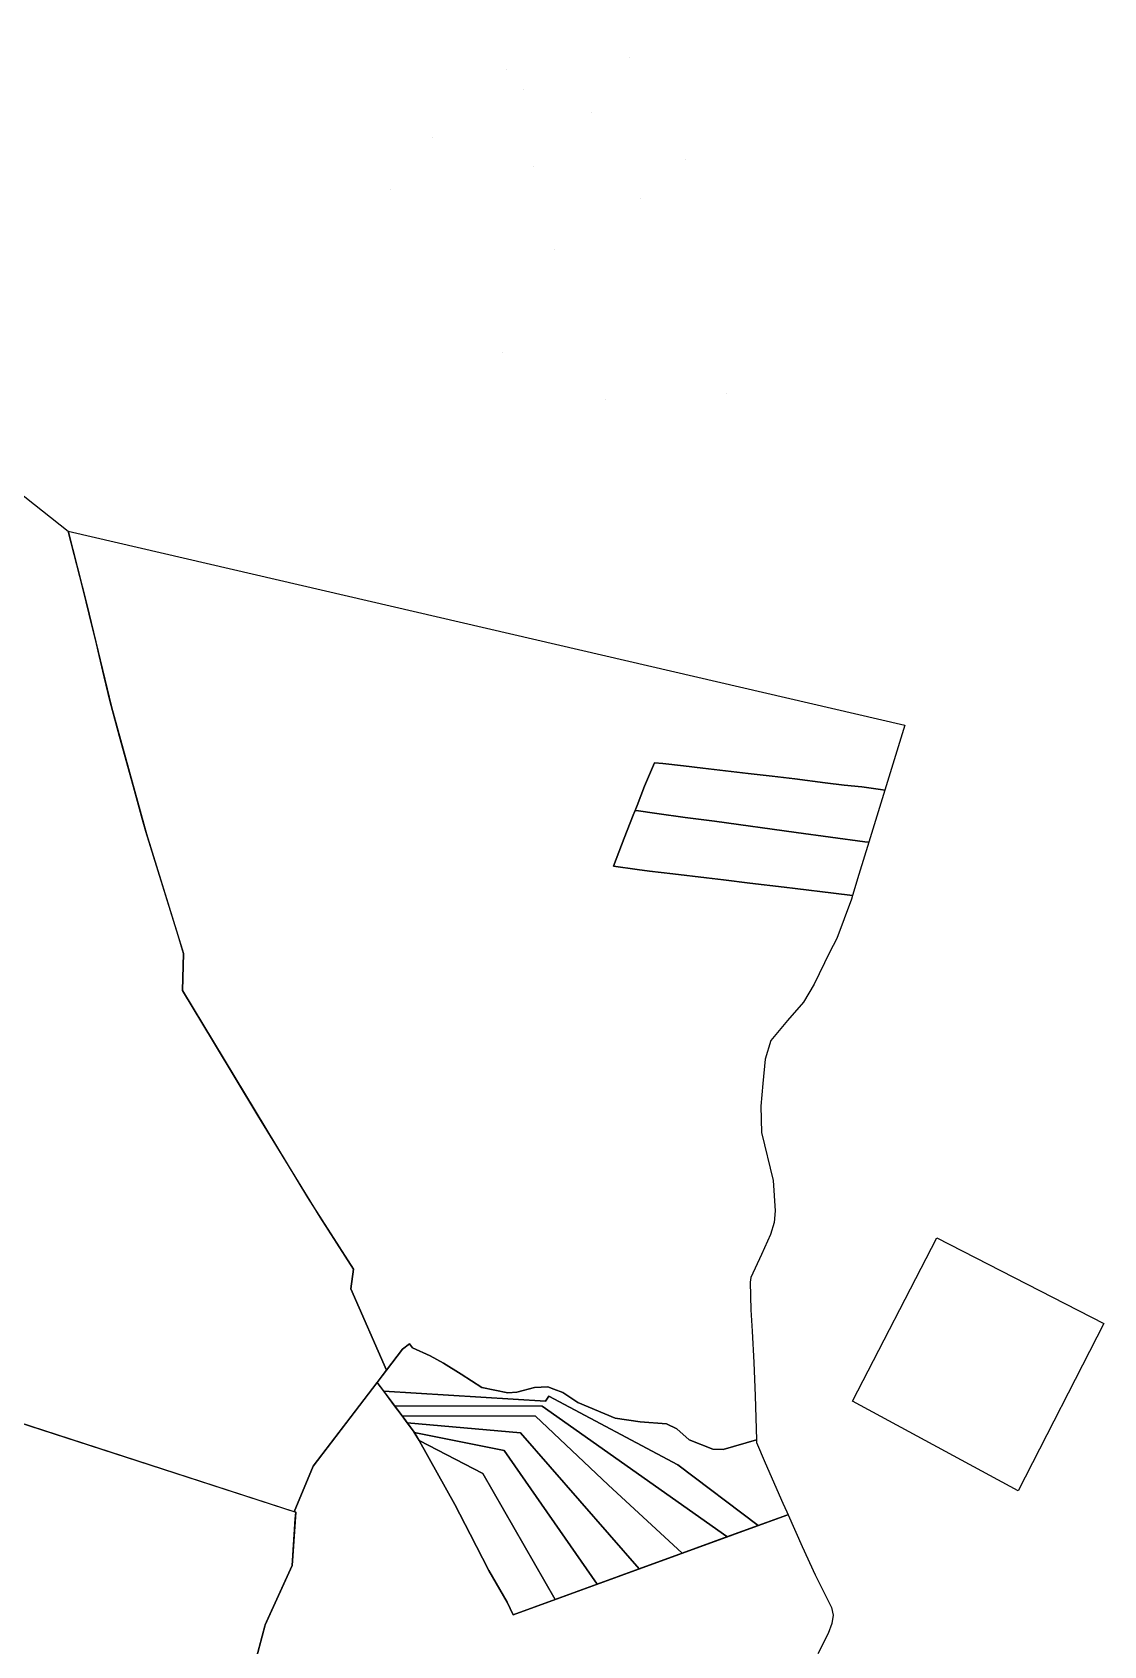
# Model space of a CAD drawing. Header units: millimetres. Extents: x 522658 to 553925, y 7796479 to 7820139.
# Drawn here: x 543513 to 545310, y 7805897 to 7808602 of the extents above; entities that cross this region are included whole.
import ezdxf

# ---------------------------------------------------------------- set-up
doc = ezdxf.new("R2010")
doc.units = ezdxf.units.MM
doc.layers.add('ZONA RESIDENCIAL 2 (ZR_2)', color=2, linetype='Continuous')

msp = doc.modelspace()

# ---------------------------------------------------------------- linework, layer by layer
at = {"layer": 'ZONA RESIDENCIAL 2 (ZR_2)', "const_width": 0.0006}
for points in [[(544639.1, 7808607.8), (544639, 7808607.3), (544636.8, 7808597.8), (544636.7, 7808597.4), (544452.5, 7808541), (544452.5, 7808541.1), (544409.6, 7808680.7), (544480.5, 7808702.4), (544483.5, 7808703.4), (544639.1, 7808607.8)], [(544452.5, 7808541), (544320.3, 7808500.5), (544277.4, 7808640), (544409.6, 7808680.7), (544452.5, 7808541.1), (544452.5, 7808541)], [(544284.8, 7808581.8), (543989.7, 7808524.1), (543988.7, 7808524), (543988.7, 7808524.1), (543971.2, 7808606.5), (543972.2, 7808606.5), (544270.1, 7808629.7), (544284.8, 7808582), (544284.8, 7808581.8)], [(544299.6, 7808533.9), (544011.7, 7808445.8), (544003.5, 7808454.5), (543988.7, 7808524), (543989.7, 7808524.1), (544284.8, 7808581.8), (544299.5, 7808534.2), (544299.6, 7808533.9)], [(544320.3, 7808500.5), (544636.7, 7808597.4), (544625.5, 7808548.1), (544621.2, 7808519.7), (544340.8, 7808433.6), (544320.3, 7808500.5)], [(544320.3, 7808466.5), (544066.5, 7808388.6), (544065.7, 7808388.4), (544065.5, 7808388.6), (544011.7, 7808445.8), (544299.6, 7808533.9), (544320.2, 7808466.8), (544320.3, 7808466.5)], [(544340.8, 7808433.6), (544621.2, 7808519.7), (544616, 7808484.9), (544395.4, 7808334.6), (544395, 7808333.7), (544394.4, 7808334.6), (544360.5, 7808384.5), (544357.8, 7808388.7), (544355.3, 7808393), (544353, 7808397.5), (544351, 7808402.1), (544349.2, 7808406.7), (544347.7, 7808411.3), (544340.8, 7808433.6)], [(544395, 7808333.7), (544395.4, 7808334.6), (544616, 7808484.9), (544604.8, 7808411), (544610.1, 7808375.2), (544444.5, 7808262.2), (544443.5, 7808262.1), (544443.5, 7808262.2), (544395, 7808333.7)], [(544338.1, 7808408.3), (544143.9, 7808306.5), (544143.1, 7808306.3), (544142.9, 7808306.5), (544065.7, 7808388.4), (544066.5, 7808388.6), (544320.3, 7808466.5), (544338.1, 7808408.3)], [(544380.2, 7808337.7), (544196.2, 7808213), (544195.3, 7808212.7), (544195.2, 7808213), (544181.5, 7808265.4), (544143.1, 7808306.3), (544143.9, 7808306.5), (544338.1, 7808408.3), (544339.9, 7808403.1), (544341.9, 7808398), (544344.1, 7808393), (544346.6, 7808388.1), (544349.4, 7808383.3), (544352.2, 7808378.9), (544379.8, 7808338.2), (544380.2, 7808337.7)], [(544443.5, 7808262.1), (544444.5, 7808262.2), (544610.1, 7808375.2), (544621.3, 7808300.8), (544637.5, 7808256.4), (544637.7, 7808255.9), (544507.3, 7808168.1), (544443.5, 7808262.1)], [(544195.3, 7808212.7), (544196.2, 7808213), (544380.2, 7808337.7), (544429.2, 7808265.4), (544295.4, 7808174.7), (544293.8, 7808175.3), (544291.8, 7808175.7), (544289.8, 7808175.7), (544287.8, 7808175.4), (544286, 7808174.7), (544284.2, 7808173.7), (544282.7, 7808172.4), (544281.5, 7808170.9), (544280.5, 7808169.1), (544279.9, 7808167.2), (544214, 7808141.6), (544195.3, 7808212.7)], [(544489.7, 7808176.2), (544313.6, 7808057.4), (544276.8, 7808082.9), (544277.8, 7808096), (544278.1, 7808100.7), (544280.5, 7808110.5), (544294, 7808154.3), (544295.6, 7808155), (544297.3, 7808156), (544298.8, 7808157.4), (544300, 7808159), (544300.8, 7808160.8), (544301.4, 7808162.7), (544301.6, 7808164.7), (544301.4, 7808166.7), (544434.8, 7808257.1), (544489.4, 7808176.6), (544489.7, 7808176.2)], [(544507.3, 7808168.1), (544637.7, 7808255.9), (544655, 7808208.6), (544703.6, 7808136.9), (544704, 7808136.4), (544584.6, 7808055.5), (544584, 7808055), (544583.6, 7808055.5), (544507.3, 7808168.1)], [(544533.1, 7808112.2), (544269.1, 7807930.7), (544263.3, 7807952.6), (544338.2, 7808040.3), (544313.6, 7808057.4), (544489.7, 7808176.2), (544533.1, 7808112.2)], [(544584, 7808055), (544584.6, 7808055.5), (544704, 7808136.4), (544737, 7808087.7), (544762.7, 7808049.7), (544787.2, 7808013.6), (544808.6, 7807982.2), (544822.5, 7807961.6), (544800.9, 7807952.8), (544610.7, 7808018.6), (544610.8, 7808018.9), (544611, 7808020.8), (544610.8, 7808022.7), (544610.4, 7808024.4), (544609.5, 7808026.2), (544608.4, 7808027.7), (544607, 7808029), (544605.4, 7808030), (544603.6, 7808030.7), (544601.7, 7808031), (544600.3, 7808031), (544584, 7808055)], [(544572.8, 7808053.6), (544359.3, 7807909.4), (544269.1, 7807930.7), (544533.1, 7808112.2), (544572.5, 7808054), (544572.8, 7808053.6)], [(544591.1, 7808022.3), (544544.4, 7807865.8), (544359.3, 7807909.4), (544572.8, 7808053.6), (544592, 7808025.4), (544591.4, 7808023.9), (544591.1, 7808022.3)], [(544544.4, 7807865.8), (544591.1, 7808022.3), (544591, 7808020.3), (544591.3, 7808018.3), (544592.1, 7808016.5), (544593.2, 7808014.8), (544594.5, 7808013.3), (544596.2, 7808012.2), (544598, 7808011.5), (544600, 7808011), (544602, 7808011), (544604, 7808011.5), (544605.8, 7808012.2), (544607.4, 7808013.4), (544608.8, 7808014.8), (544609.9, 7808016.5), (544610.6, 7808018.3), (544610.7, 7808018.6), (544800.9, 7807952.8), (544800.4, 7807952.6), (544710.2, 7807915.9), (544670.1, 7807900), (544644.7, 7807895.2), (544577.6, 7807858), (544544.4, 7807865.8)]]:
    msp.add_lwpolyline(points, close=True, dxfattribs=at)
at = {"layer": 'ZONA RESIDENCIAL 2 (ZR_2)'}
for points in [[(543487.6, 7807833.5), (543573.8, 7807765.5), (543605, 7807642.7), (543646, 7807470.7), (543704.8, 7807258.3), (543767, 7807057.5), (543765.1, 7806995.3), (543974.7, 7806648.4), (544051.9, 7806528), (544047.2, 7806495.2), (544107.5, 7806359), (543984.4, 7806198.1), (543952.2, 7806121.5), (543467.4, 7806279)], [(543889.1, 7805876.9), (543903.3, 7805929.8), (543903.8, 7805931.7), (543906.3, 7805937), (543949.2, 7806031.1), (543949.8, 7806039.7), (543954.3, 7806109.7), (543955, 7806120.6), (543952.2, 7806121.5), (543984.4, 7806198.1), (544091.6, 7806338.2), (544133.5, 7806282.3), (544153.7, 7806254.6), (544162.5, 7806240), (544221.6, 7806133.6), (544247.6, 7806084), (544278.8, 7806023), (544309.6, 7805970), (544319.6, 7805948.5), (544778.5, 7806115.8), (544780.5, 7806116.3), (544804.3, 7806063.2), (544825.9, 7806015.5), (544827.5, 7806012.4), (544853.4, 7805961), (544855.9, 7805948.1), (544854, 7805933.9), (544848, 7805917.5), (544830.5, 7805883)]]:
    msp.add_lwpolyline(points, dxfattribs=at)
for points in [[(544942.7, 7807331.2), (544935.5, 7807332.6), (544904.4, 7807336.8), (544874.5, 7807339.8), (544842.7, 7807343.8), (544791.9, 7807350.2), (544753.9, 7807354.5), (544713.4, 7807359.2), (544637.4, 7807368), (544605.1, 7807372.1), (544570.7, 7807375.7), (544556.7, 7807377.2), (544539.7, 7807338.1), (544527.3, 7807305.3), (544520.9, 7807289.3), (544506, 7807250.9), (544487.9, 7807203.7), (544527.4, 7807198.2), (544548.2, 7807195.3), (544587.1, 7807190.8), (544643.9, 7807184.3), (544672.1, 7807181), (544716.4, 7807175.5), (544774, 7807168.7), (544792.5, 7807166.5), (544856.8, 7807158.7), (544888.7, 7807154.9), (544886.7, 7807148.3), (544862.3, 7807082.7), (544850.1, 7807059.3), (544824.3, 7807006), (544806.7, 7806975.9), (544779.5, 7806944.8), (544751.9, 7806911.6), (544742.1, 7806880.1), (544738.3, 7806839.3), (544735, 7806801.7), (544735.8, 7806757.5), (544755.6, 7806676.6), (544758.8, 7806626.2), (544757, 7806606.1), (544751.2, 7806586.3), (544736.2, 7806552.5), (544718, 7806514.3), (544716.8, 7806506.4), (544718.4, 7806459.7), (544720.2, 7806424.2), (544722.9, 7806371.5), (544725.2, 7806316), (544727.4, 7806241.9), (544671.5, 7806225.8), (544654.4, 7806226.3), (544615, 7806241.9), (544594.3, 7806260.5), (544576.6, 7806268.7), (544532.5, 7806271.9), (544490.6, 7806278.5), (544428.1, 7806304.7), (544402.9, 7806321.5), (544388, 7806326.9), (544377.5, 7806330.7), (544355.4, 7806329.9), (544325.9, 7806321.8), (544310.5, 7806320.6), (544267.1, 7806329.9), (544232.5, 7806352.3), (544202.9, 7806370.6), (544180.7, 7806383), (544151.1, 7806396), (544146.1, 7806402.7), (544133.9, 7806393.9), (544107.5, 7806359), (544047.2, 7806495.2), (544051.9, 7806528), (543995.8, 7806615.5), (543891.6, 7806786), (543817.1, 7806909.2), (543765.1, 7806995.3), (543767, 7807057.5), (543757.7, 7807087.4), (543724.2, 7807195.5), (543703.8, 7807261.9), (543698.4, 7807281.4), (543684.8, 7807330.7), (543659.7, 7807421.4), (543644, 7807479.1), (543633.9, 7807521.5), (543625.5, 7807557), (543620.8, 7807576.5), (543614.3, 7807603.6), (543608.9, 7807626.4), (543598.2, 7807669.7), (543573.8, 7807765.5), (544976.6, 7807440.1), (544945.1, 7807338.7), (544942.7, 7807331.2)], [(544916, 7807244.2), (544909.2, 7807244.7), (544794.3, 7807260.5), (544657.1, 7807279), (544608.1, 7807285.6), (544560.7, 7807292), (544525.8, 7807296.9), (544524.1, 7807297.3), (544527.3, 7807305.3), (544539.7, 7807338.1), (544556.7, 7807377.2), (544570.7, 7807375.7), (544605.1, 7807372.1), (544637.4, 7807368), (544713.4, 7807359.2), (544753.9, 7807354.5), (544791.9, 7807350.2), (544842.7, 7807343.8), (544874.5, 7807339.8), (544904.4, 7807336.8), (544935.5, 7807332.6), (544942.7, 7807331.2), (544916, 7807244.2)], [(544916, 7807244.2), (544899.3, 7807190), (544888.7, 7807154.9), (544856.8, 7807158.7), (544792.5, 7807166.5), (544774, 7807168.7), (544716.4, 7807175.5), (544672.1, 7807181), (544643.9, 7807184.3), (544587.1, 7807190.8), (544548.2, 7807195.3), (544527.4, 7807198.2), (544487.9, 7807203.7), (544506, 7807250.9), (544520.9, 7807289.3), (544524.1, 7807297.3), (544525.8, 7807296.9), (544560.7, 7807292), (544608.1, 7807285.6), (544657.1, 7807279), (544794.3, 7807260.5), (544909.2, 7807244.7), (544916, 7807244.2)], [(545309.8, 7806437.3), (545166.4, 7806156.3), (544888.6, 7806306.6), (545029.9, 7806580.7), (545309.8, 7806437.3)], [(544730.4, 7806098.3), (544596, 7806200.1), (544379.5, 7806315), (544373.9, 7806306.6), (544102.7, 7806323.5), (544091.6, 7806338.2), (544107.5, 7806359), (544133.9, 7806393.9), (544146.1, 7806402.7), (544151.1, 7806396), (544180.7, 7806383), (544202.9, 7806370.6), (544232.5, 7806352.3), (544267.1, 7806329.9), (544310.5, 7806320.6), (544325.9, 7806321.8), (544355.4, 7806329.9), (544377.5, 7806330.7), (544388, 7806326.9), (544402.9, 7806321.5), (544428.1, 7806304.7), (544490.6, 7806278.5), (544532.5, 7806271.9), (544576.6, 7806268.7), (544594.3, 7806260.5), (544615, 7806241.9), (544654.4, 7806226.3), (544671.5, 7806225.8), (544727.4, 7806241.9), (544727.6, 7806237.8), (544742.1, 7806203.7), (544771.7, 7806135.8), (544778.3, 7806121.1), (544780.5, 7806116.3), (544778.5, 7806115.8), (544730.4, 7806098.3)], [(544730.4, 7806098.3), (544678.1, 7806079.2), (544677.7, 7806079.7), (544368.3, 7806298.3), (544120.8, 7806299.2), (544102.7, 7806323.5), (544373.9, 7806306.6), (544379.5, 7806315), (544596, 7806200.1), (544730.4, 7806098.3)], [(544678.1, 7806079.2), (544603.1, 7806051.9), (544479.2, 7806166.7), (544357.2, 7806281.7), (544133.5, 7806282.3), (544120.8, 7806299.2), (544368.3, 7806298.3), (544677.7, 7806079.7), (544678.1, 7806079.2)], [(544603.1, 7806051.9), (544531, 7806025.6), (544531, 7806025.7), (544331.8, 7806253.9), (544142.1, 7806270.5), (544133.5, 7806282.3), (544357.2, 7806281.7), (544479.2, 7806166.7), (544603.1, 7806051.9)], [(543889.1, 7805876.9), (543835.1, 7805785.3), (543799.2, 7805707.5), (543792.3, 7805624.5), (543778, 7805551.4), (543730.4, 7805459.4), (543709.2, 7805437.7), (543628.7, 7805546.8), (543570.5, 7805612.3), (543513.3, 7805663.8), (543432.7, 7805737.3), (543274, 7805831.8), (543467.4, 7806279), (543955, 7806120.6), (543949.2, 7806031.1), (543903.8, 7805931.7), (543889.1, 7805876.9)], [(544531, 7806025.6), (544460.5, 7805999.9), (544304.5, 7806224.1), (544153.7, 7806254.5), (544153.7, 7806254.6), (544142.1, 7806270.5), (544331.8, 7806253.9), (544531, 7806025.7), (544531, 7806025.6)], [(544460.5, 7805999.9), (544390.1, 7805974.2), (544269, 7806185.4), (544162.1, 7806240.7), (544153.7, 7806254.5), (544304.5, 7806224.1), (544460.5, 7805999.9)], [(544390.1, 7805974.2), (544319.6, 7805948.5), (544309.6, 7805970), (544278.8, 7806023), (544247.6, 7806084), (544221.6, 7806133.6), (544162.5, 7806240), (544162.1, 7806240.7), (544269, 7806185.4), (544390.1, 7805974.2)]]:
    msp.add_lwpolyline(points, close=True, dxfattribs=at)

doc.saveas('drawing.dxf')
